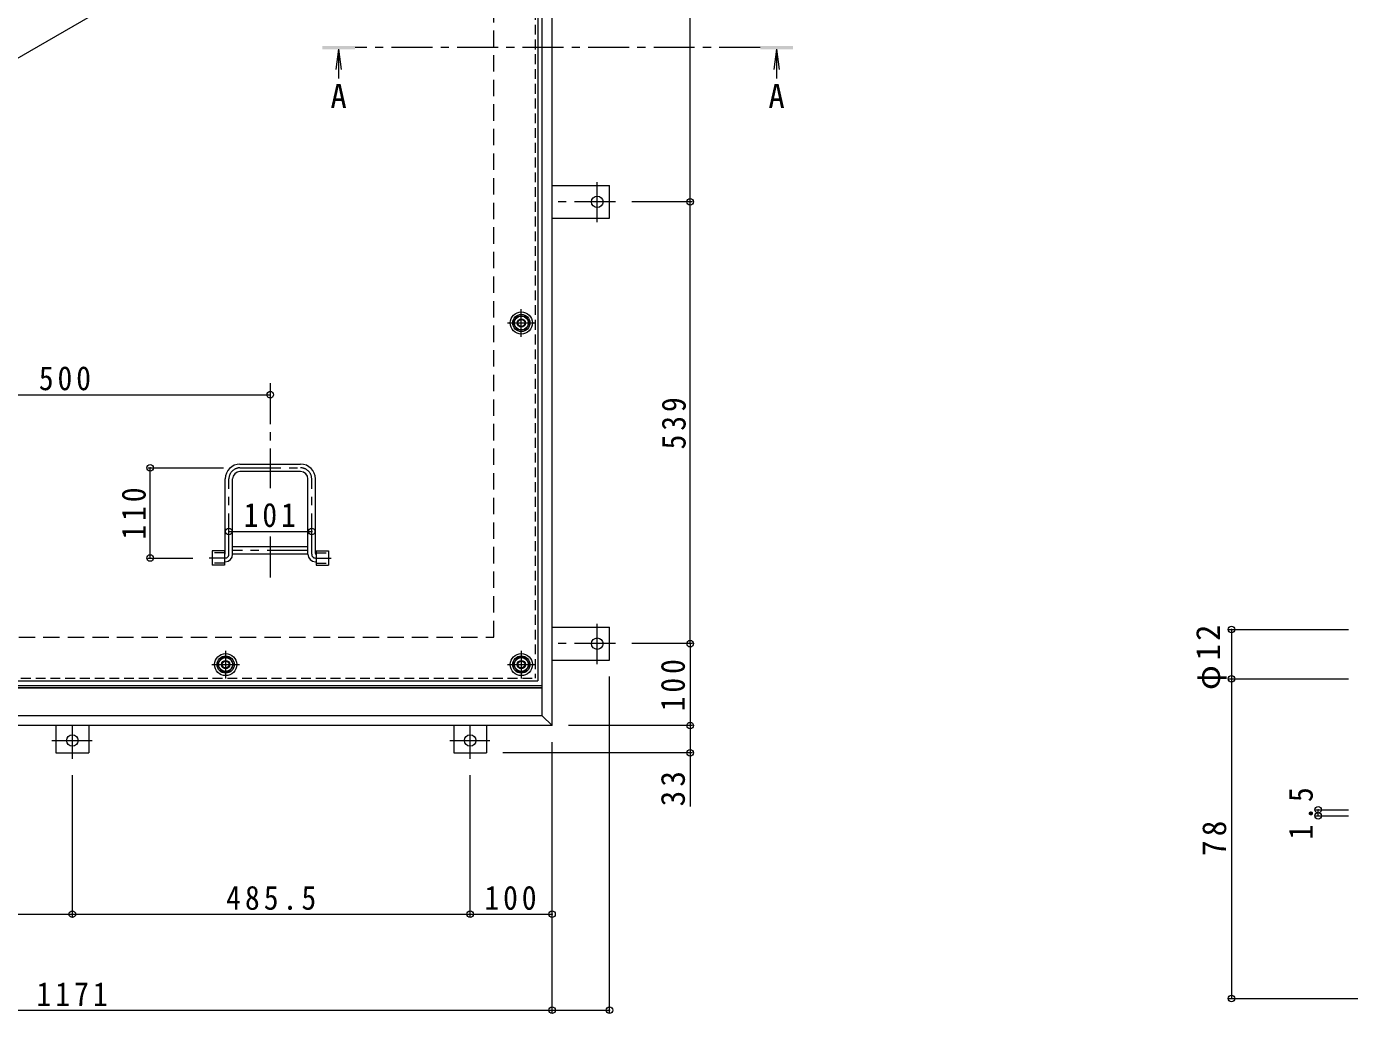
# Model space of a CAD drawing. Units: millimetres at full size, sheet at 1:10, with parts at other scales. Extents: x -3845 to 3824, y -2750 to 2337.
# Drawn here: x -1495 to 120, y -366 to 838 of the extents above; entities that cross this region are included whole.
import ezdxf
from ezdxf.enums import TextEntityAlignment as Align

# ---------------------------------------------------------------- set-up
doc = ezdxf.new("R2010")
doc.units = ezdxf.units.MM
doc.header["$LTSCALE"] = 10
doc.header["$PDMODE"] = 32
doc.header["$PDSIZE"] = 8
for name, pattern in [('CHAIN1', [8, 5, -1, 1, -1]), ('DASHED1', [1.8, 1.2, -0.6]), ('DASHED2', [3, 2, -1])]:
    doc.linetypes.add(name, pattern=pattern)
for name, color, linetype, lineweight in [('0-1_躯体', 2, 'Continuous', 9), ('0-3_建具', 2, 'Continuous', 9), ('0-5_寸法', 7, 'Continuous', 9), ('0-6_ハッチ', 6, 'Continuous', 9), ('0-7', 5, 'Continuous', 5), ('0-A', 3, 'Continuous', 9), ('0-C', 2, 'Continuous', 9), ('0-E', 3, 'Continuous', 9), ('0-F', 7, 'Continuous', 9), ('D-F', 7, 'Continuous', 9)]:
    doc.layers.add(name, color=color, linetype=linetype, lineweight=lineweight)
doc.styles.add('ＭＳ ゴシック', font='')
doc.styles.get('ＭＳ ゴシック').set_extended_font_data('MS Gothic')

msp = doc.modelspace()

# ---------------------------------------------------------------- linework, layer by layer
at = {"layer": '0-1_躯体', "linetype": 'DASHED2'}
for p, q in [((-924.6, 92.79), (-924.6, 1692.79)), ((-3124.6, 92.79), (-924.6, 92.79))]:
    msp.add_line(p, q, dxfattribs=at)
at = {"layer": '0-1_躯体', "color": 5, "linetype": 'CHAIN1', "lineweight": 5}
for p, q in [((-891.1, 459.14), (-891.1, 492.94)), ((-908, 476.04), (-874.2, 476.04)), ((-1252.02, 76.19), (-1252.02, 42.39)), ((-891.1, 76.19), (-891.1, 42.39)), ((-1268.92, 59.29), (-1235.12, 59.29)), ((-908, 59.29), (-874.2, 59.29))]:
    msp.add_line(p, q, dxfattribs=at)
at = {"layer": '0-1_躯体'}
msp.add_line((-865.6, 30.79), (-2836.71, 30.79), dxfattribs=at)
for points in [[(-896.01, 467.54), (-900.91, 476.04), (-896.01, 484.54), (-886.19, 484.54), (-881.29, 476.04), (-886.19, 467.54)], [(-1256.92, 67.79), (-1261.83, 59.29), (-1256.92, 50.79), (-1247.11, 50.79), (-1242.2, 59.29), (-1247.11, 67.79)], [(-896.01, 67.79), (-900.91, 59.29), (-896.01, 50.79), (-886.19, 50.79), (-881.29, 59.29), (-886.19, 67.79)]]:
    msp.add_lwpolyline(points, close=True, dxfattribs=at)
at = {"layer": '0-1_躯体', "color": 134, "lineweight": 5}
for centre in [(-891.1, 476.04), (-1252.02, 59.29), (-891.1, 59.29)]:
    msp.add_circle(centre, 13.5, dxfattribs=at)
at = {"layer": '0-1_躯体', "color": 6}
for centre in [(-891.1, 476.04), (-1252.02, 59.29), (-891.1, 59.29)]:
    msp.add_circle(centre, 10.5, dxfattribs=at)
at = {"layer": '0-1_躯体'}
for centre in [(-891.1, 476.04), (-1252.02, 59.29), (-891.1, 59.29)]:
    msp.add_circle(centre, 8.5, dxfattribs=at)
at = {"layer": '0-3_建具'}
for p, q in [((-853.6, -15.21), (-853.6, 1800.79)), ((-865.6, -3.21), (-865.6, 1788.79)), ((-865.6, 30.79), (-2836.71, 30.79)), ((-853.6, -15.21), (-3195.6, -15.21)), ((-865.6, -3.21), (-3183.6, -3.21)), ((-853.6, -15.21), (-865.6, -3.21))]:
    msp.add_line(p, q, dxfattribs=at)
at = {"layer": '0-5_寸法'}
for p, q in [((-2895.6, -3.21), (-865.6, 1168.81)), ((-685.08, -48.41), (-685.08, -113.7))]:
    msp.add_line(p, q, dxfattribs=at)
at = {"layer": '0-5_寸法', "color": 4}
for p, q in [((-1114.1, 810.05), (-1117.36, 785.26)), ((-1114.1, 810.05), (-1114.1, 774.44)), ((-1114.1, 810.05), (-1110.84, 785.26)), ((-579.54, 810.05), (-582.8, 785.26)), ((-579.54, 810.05), (-576.28, 785.26)), ((-579.54, 810.05), (-579.54, 774.44))]:
    msp.add_line(p, q, dxfattribs=at)
at = {"layer": '0-5_寸法', "color": 4, "linetype": 'CHAIN1'}
msp.add_line((-599.54, 812.05), (-1094.1, 812.05), dxfattribs=at)
at = {"layer": '0-5_寸法', "color": 4}
for points in [[(-1134.1, 810.05), (-1134.1, 814.05), (-1094.1, 810.05), (-1094.1, 814.05)], [(-559.54, 810.05), (-559.54, 814.05), (-599.54, 810.05), (-599.54, 814.05)]]:
    msp.add_solid(points, dxfattribs=at)
at = {"layer": '0-6_ハッチ', "linetype": 'CHAIN1'}
for p, q in [((-1197.47, 402.75), (-1197.47, 274.62)), ((-1234.47, 299.29), (-1160.47, 299.29)), ((-1247.97, 193.79), (-1247.97, 285.79)), ((-1146.97, 193.79), (-1146.97, 285.79)), ((-1197.47, 215.71), (-1197.47, 158.98)), ((-1252.47, 189.29), (-1272.08, 189.29)), ((-1142.48, 189.29), (-1123.11, 189.29))]:
    msp.add_line(p, q, dxfattribs=at)
at = {"layer": '0-6_ハッチ'}
for p, q in [((-1234.47, 303.79), (-1160.47, 303.79)), ((-1160.47, 294.79), (-1234.47, 294.79)), ((-1252.47, 194.79), (-1252.47, 285.79)), ((-1243.47, 193.79), (-1243.47, 285.79)), ((-1151.47, 193.79), (-1151.47, 285.79)), ((-1142.47, 194.79), (-1142.47, 285.79)), ((-1252.47, 184.79), (-1253.47, 184.79)), ((-1142.47, 184.79), (-1141.47, 184.79)), ((-2831.51, 33.79), (-865.6, 33.79)), ((-2836.71, 30.79), (-865.6, 30.79))]:
    msp.add_line(p, q, dxfattribs=at)
at = {"layer": '0-6_ハッチ', "color": 5, "lineweight": 5}
for p, q in [((-1268.48, 197.94), (-1268.48, 180.64)), ((-1253.47, 197.94), (-1268.48, 197.94)), ((-1253.47, 197.94), (-1253.47, 180.64)), ((-1141.47, 197.94), (-1141.47, 180.64)), ((-1141.47, 197.94), (-1126.47, 197.94)), ((-1126.47, 197.94), (-1126.47, 180.64)), ((-1253.47, 180.64), (-1268.48, 180.64)), ((-1141.47, 180.64), (-1126.47, 180.64))]:
    msp.add_line(p, q, dxfattribs=at)
at = {"layer": '0-6_ハッチ', "color": 5, "linetype": 'DASHED1', "lineweight": 5}
for p, q in [((-1253.47, 195.64), (-1268.48, 195.64)), ((-1141.47, 195.64), (-1126.47, 195.64)), ((-1253.47, 182.94), (-1268.48, 182.94)), ((-1141.47, 182.94), (-1126.47, 182.94))]:
    msp.add_line(p, q, dxfattribs=at)
at = {"layer": '0-6_ハッチ'}
for centre, radius, start, end in [((-1234.47, 285.79), 18, 90, 180), ((-1234.47, 285.79), 9, 90, 180), ((-1160.47, 285.79), 18, 0, 90), ((-1160.47, 285.79), 9, 0, 90), ((-1253.47, 194.79), 1, 270, 0), ((-1252.47, 193.79), 9, 270, 0), ((-1142.47, 193.79), 9, 180, 270), ((-1141.47, 194.79), 1, 180, 270)]:
    msp.add_arc(centre, radius, start, end, dxfattribs=at)
at = {"layer": '0-6_ハッチ', "linetype": 'CHAIN1'}
for centre, radius, start, end in [((-1234.47, 285.79), 13.5, 90, 180), ((-1160.47, 285.79), 13.5, 0, 90), ((-1252.47, 193.79), 4.5, 270, 0), ((-1142.47, 193.79), 4.5, 180, 270)]:
    msp.add_arc(centre, radius, start, end, dxfattribs=at)
at = {"layer": '0-7'}
for centre, radius in [((-891.1, 476.04), 5), ((-891.1, 476.04), 4.19), ((-1252.02, 59.29), 5), ((-1252.02, 59.29), 4.19), ((-891.1, 59.29), 5), ((-891.1, 59.29), 4.19)]:
    msp.add_circle(centre, radius, dxfattribs=at)
at = {"layer": '0-A', "linetype": 'DASHED1'}
for p in [(-874.3, 1163.79), (-2023.85, 42.49)]:
    msp.add_line(p, (-874.3, 42.49), dxfattribs=at)
at = {"layer": '0-A'}
for p in [(-871.1, 1165.64), (-2023.85, 39.29)]:
    msp.add_line(p, (-871.1, 39.29), dxfattribs=at)
at = {"layer": '0-C', "color": 4}
for p, q in [((-1151.47, 202.79), (-1243.47, 202.79)), ((-1151.47, 193.79), (-1243.47, 193.79))]:
    msp.add_line(p, q, dxfattribs=at)
at = {"layer": '0-C', "color": 4, "linetype": 'CHAIN1'}
msp.add_line((-1151.47, 198.29), (-1243.47, 198.29), dxfattribs=at)
at = {"layer": '0-E', "linetype": 'CHAIN1'}
for p, q in [((-798.4, 598.95), (-798.4, 647.84)), ((-776.24, 623.79), (-853.6, 623.79)), ((-798.4, 59.95), (-798.4, 108.84)), ((-776.24, 84.79), (-853.6, 84.79)), ((-1439.1, -55.57), (-1439.1, -15.41)), ((-953.6, -55.57), (-953.6, -15.41)), ((-1463.94, -33.41), (-1415.05, -33.41)), ((-978.44, -33.41), (-929.55, -33.41))]:
    msp.add_line(p, q, dxfattribs=at)
at = {"layer": '0-E'}
for p, q in [((-853.6, 643.79), (-783.4, 643.79)), ((-783.4, 603.79), (-783.4, 643.79)), ((-853.6, 603.79), (-783.4, 603.79)), ((-853.6, 104.79), (-783.4, 104.79)), ((-783.4, 64.79), (-783.4, 104.79)), ((-853.6, 64.79), (-783.4, 64.79)), ((-1459.1, -15.21), (-1459.1, -48.41)), ((-1419.1, -15.21), (-1419.1, -48.41)), ((-973.6, -15.21), (-973.6, -48.41)), ((-933.6, -15.21), (-933.6, -48.41)), ((-1459.1, -48.41), (-1419.1, -48.41)), ((-973.6, -48.41), (-933.6, -48.41))]:
    msp.add_line(p, q, dxfattribs=at)
for centre in [(-798.4, 623.79), (-798.4, 84.79), (-1439.1, -33.41), (-953.6, -33.41)]:
    msp.add_circle(centre, 7, dxfattribs=at)
at = {"layer": '0-F'}
for p, q in [((-685.08, 623.79), (-685.08, 1161.79)), ((-682.08, 623.79), (-756.24, 623.79)), ((-685.08, 84.79), (-685.08, 623.79)), ((-1697.47, 388.55), (-1197.47, 388.55)), ((-1347.14, 299.29), (-1254.47, 299.29)), ((-1344.14, 189.29), (-1344.14, 299.29)), ((-1247.97, 221.74), (-1146.97, 221.74)), ((-1347.14, 189.29), (-1292.08, 189.29)), ((-682.08, 84.79), (-756.24, 84.79)), ((-685.08, 84.79), (-685.08, -15.21)), ((-783.4, -365.46), (-783.4, 44.79)), ((-682.08, -15.21), (-833.6, -15.21)), ((-685.08, -15.21), (-685.08, -48.41)), ((-682.08, -48.41), (-913.6, -48.41)), ((-853.6, -365.46), (-853.6, -35.21)), ((-1439.1, -248.35), (-1439.1, -75.57)), ((-953.6, -248.35), (-953.6, -75.57)), ((-1924.6, -245.35), (-1439.1, -245.35)), ((-1439.1, -245.35), (-953.6, -245.35)), ((-953.6, -245.35), (-853.6, -245.35)), ((-2024.6, -362.46), (-853.6, -362.46)), ((-853.6, -362.46), (-783.4, -362.46))]:
    msp.add_line(p, q, dxfattribs=at)
for p in [(-685.08, 623.79), (-1197.47, 388.55), (-1344.14, 299.29), (-1247.97, 221.74), (-1146.97, 221.74), (-1344.14, 189.29), (-685.08, 84.79), (-685.08, -15.21), (-685.08, -48.41), (-1439.1, -245.35), (-953.6, -245.35), (-853.6, -245.35), (-853.6, -362.46), (-783.4, -362.46)]:
    msp.add_point(p, dxfattribs=at)
at = {"layer": 'D-F'}
for p, q in [((-27.37, 101.99), (118.7, 101.99)), ((-24.37, 101.99), (-24.37, 41.99)), ((-27.37, 41.99), (118.7, 41.99)), ((-24.37, 41.99), (-24.37, -348.01)), ((78.35, -117.81), (118.33, -117.81)), ((78.35, -125.31), (118.33, -125.31)), ((81.35, -125.31), (81.35, -117.81)), ((-27.37, -348.01), (558.33, -348.01))]:
    msp.add_line(p, q, dxfattribs=at)
for p in [(-24.37, 101.99), (-24.37, 41.99), (81.35, -117.81), (81.35, -125.31), (-24.37, -348.01)]:
    msp.add_point(p, dxfattribs=at)

# ---------------------------------------------------------------- texts
at = {"layer": '0-5_寸法', "color": 2, "style": 'ＭＳ ゴシック'}
for p in [(-1124.1, 729.35), (-589.54, 729.35)]:
    msp.add_text('A', height=29.33, dxfattribs=at).set_placement(p, align=Align.BOTTOM_LEFT)
at = {"layer": '0-F', "color": 2, "char_height": 29.33, "attachment_point": 7, "style": 'ＭＳ ゴシック'}
for s, insert in [('\\T1.27;\\W0.9;500', (-1479.97, 393.55)), ('\\T1.27;\\W0.9;101', (-1229.97, 226.74)), ('\\T1.28;\\W0.9;485.5', (-1251.35, -240.35)), ('\\T1.27;\\W0.9;100', (-936.1, -240.35)), ('\\T1.28;\\W0.9;1171', (-1482.85, -357.46))]:
    msp.add_mtext(s, dxfattribs=dict(at, insert=insert))
at = {"layer": '0-F', "color": 2, "char_height": 29.33, "attachment_point": 7, "rotation": 90, "style": 'ＭＳ ゴシック'}
for s, insert in [('\\T1.27;\\W0.9;539', (-690.08, 321.79)), ('\\T1.27;\\W0.9;110', (-1349.14, 211.79)), ('\\T1.27;\\W0.9;100', (-691.08, 2.29)), ('\\T1.27;\\W0.95;33', (-691.08, -113.7))]:
    msp.add_mtext(s, dxfattribs=dict(at, insert=insert))
at = {"layer": 'D-F', "color": 2, "char_height": 29.33, "attachment_point": 7, "rotation": 90, "style": 'ＭＳ ゴシック'}
for s, insert in [('\\T1.19;φ12', (-30.37, 28.24)), ('\\T1.27;\\W0.9;1.5', (75.35, -154.06)), ('\\T1.27;\\W0.95;78', (-30.37, -174.26))]:
    msp.add_mtext(s, dxfattribs=dict(at, insert=insert))

doc.saveas('drawing.dxf')
